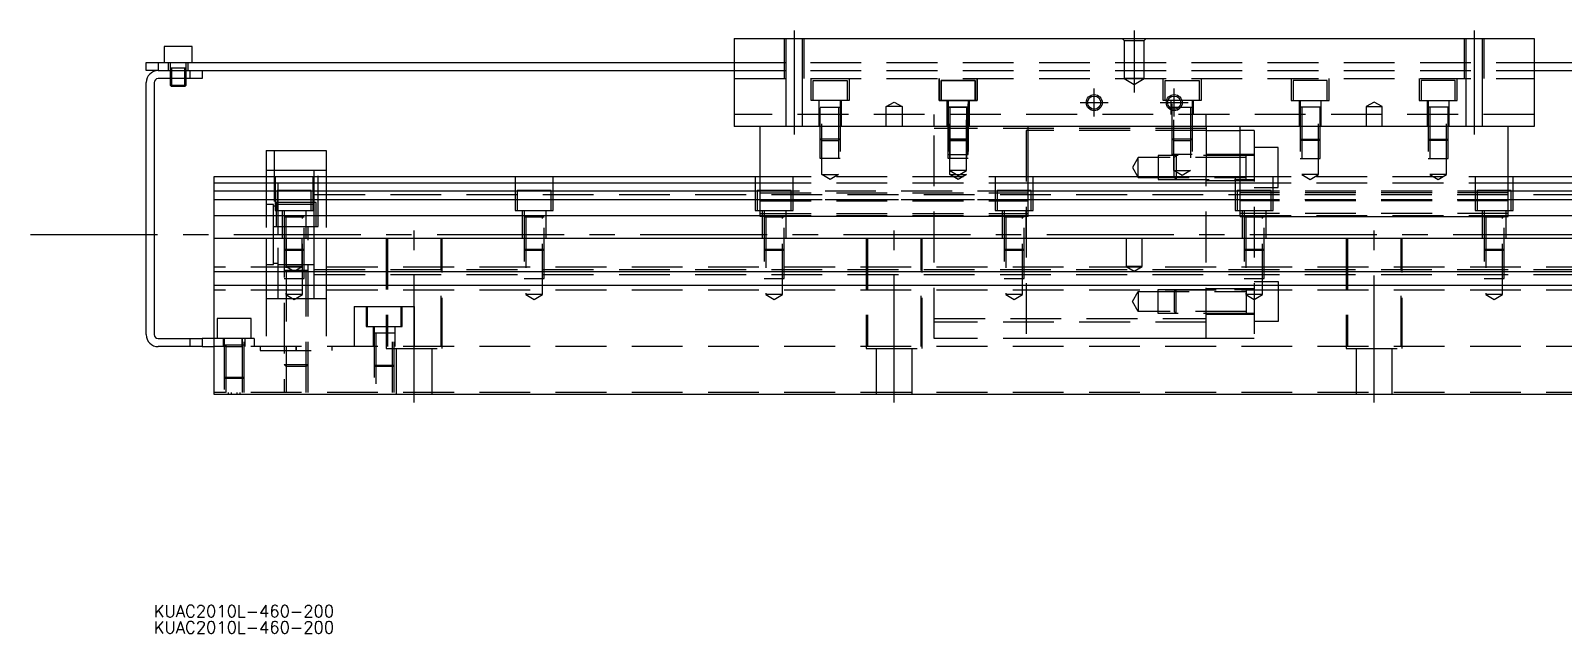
# Model space of a CAD drawing. Extents: x -29 to 699, y -309 to 112.
# Drawn here: x -28.9 to 354.3, y -309.2 to -158.5 of the extents above; entities that cross this region are included whole.
import ezdxf

# ---------------------------------------------------------------- set-up
doc = ezdxf.new("R2010")
doc.units = 0
doc.linetypes.add('CENTER', pattern=[50.8, 31.75, -6.35, 6.35, -6.35])
doc.linetypes.add('DASHED', pattern=[19.05, 12.7, -6.35])
doc.layers.get('0').update_dxf_attribs({"linetype": 'CONTINUOUS'})
doc.layers.add('CENTER', color=1, linetype='CENTER')
doc.styles.get("Standard").update_dxf_attribs({"font": 'txt.shx', "height": 3, "bigfont": 'bigfont.shx'})

# ---------------------------------------------------------------- blocks, each defined once
blk = doc.blocks.new('*U2')
at = {"color": 7, "linetype": 'CONTINUOUS'}
blk.add_text('KUAC2010L-460-200', height=3, dxfattribs=at).set_placement((1.85, -309.18))
blk = doc.blocks.new('*U3')
at = {"color": 7, "linetype": 'CONTINUOUS'}
blk.add_text('KUAC2010L-460-200', height=3, dxfattribs=at).set_placement((1.85, -305.13))

msp = doc.modelspace()

# ---------------------------------------------------------------- linework, layer by layer
at = {"color": 7, "linetype": 'CONTINUOUS'}
for p, q in [((147, -160.49), (147, -182.49)), ((147, -160.49), (347, -160.49)), ((347, -160.49), (347, -182.49)), ((11.5, -162.49), (4.5, -162.49)), ((4.5, -162.49), (4.5, -166.49)), ((11.5, -166.49), (11.5, -162.49)), ((0, -168.49), (0, -166.49)), ((0, -166.49), (3, -166.49)), ((3, -168.49), (0, -168.49)), ((3, -166.49), (3, -168.49)), ((3, -166.49), (147, -166.49)), ((3, -168.49), (11, -168.49)), ((3, -168.49), (11, -168.49)), ((11, -168.49), (147, -168.49)), ((11, -170.49), (11, -168.49)), ((14, -168.49), (14, -170.49)), ((347, -166.49), (491, -166.49)), ((347, -168.49), (483, -168.49)), ((0, -234.49), (0, -171.49)), ((2, -171.49), (2, -234.49)), ((11, -170.49), (3, -170.49)), ((6, -170.49002), (6, -172.14)), ((6, -172.14), (10, -172.14)), ((6, -172.14), (6.35, -172.49)), ((6.35, -170.49002), (6.35, -172.49)), ((9.65, -172.49), (9.65, -170.49002)), ((9.65, -172.49), (10, -172.14)), ((10, -172.14), (10, -170.49002)), ((14, -170.49), (11, -170.49)), ((9.65, -172.49), (6.35, -172.49)), ((347, -182.49), (147, -182.49)), ((153.5, -204.99), (153.5, -182.49)), ((220.5, -204.99), (220.5, -182.49)), ((265, -182.49), (265, -194.99)), ((265, -183.49), (273.5, -183.49)), ((273.5, -204.99), (273.5, -182.49)), ((340.5, -204.99), (340.5, -182.49)), ((30, -188.49), (45, -188.49)), ((30, -188.49), (30, -194.99)), ((45, -188.49), (45, -194.99)), ((17, -194.99), (153.5, -194.99)), ((17, -249.49), (17, -194.99)), ((220.5, -194.99), (273.5, -194.99)), ((340.5, -194.99), (477, -194.99)), ((17, -196.529608), (153.5, -196.529608)), ((153.5, -198.61154), (17, -198.61154)), ((220.5, -196.529608), (273.5, -196.529608)), ((273.5, -198.61154), (220.5, -198.61154)), ((340.5, -196.529608), (477, -196.529608)), ((477, -198.61154), (340.5, -198.61154)), ((153.5, -200.826666), (17, -200.826666)), ((273.5, -200.826666), (220.5, -200.826666)), ((477, -200.826666), (340.5, -200.826666)), ((17, -204.671934), (153.5, -204.671934)), ((220.5, -204.99), (153.5, -204.99)), ((220.5, -204.671934), (273.5, -204.671934)), ((273.5, -204.99), (340.5, -204.99)), ((340.5, -204.671934), (477, -204.671934)), ((477, -210.49), (17, -210.49)), ((477, -218.79), (17, -218.79)), ((477, -222.19), (17, -222.19)), ((3, -235.49), (11, -235.49)), ((11, -237.49), (3, -237.49)), ((11, -237.49), (11, -235.49)), ((11, -235.49), (14, -235.49)), ((14, -237.49), (11, -237.49)), ((14, -235.49), (14, -237.49)), ((17, -235.49), (14, -235.49)), ((14, -237.49), (17, -237.49)), ((477, -249.49), (17, -249.49))]:
    msp.add_line(p, q, dxfattribs=at)
at = {"color": 3, "linetype": 'DASHED'}
for p, q in [((159.500006, -160.49), (159.500006, -170.49)), ((159.9, -160.49), (159.9, -170.49)), ((164.1, -170.49), (164.1, -160.49)), ((164.499994, -170.49), (164.499994, -160.49)), ((244, -160.49), (244.5, -160.99)), ((250, -160.49), (249.5, -160.99)), ((329.500006, -160.49), (329.500006, -170.49)), ((329.9, -160.49), (329.9, -170.49)), ((334.1, -170.49), (334.1, -160.49)), ((334.499994, -170.49), (334.499994, -160.49)), ((244.5, -160.99), (244.5, -170.49)), ((244.5, -160.99), (249.5, -160.99)), ((249.5, -170.49), (249.5, -160.99)), ((5.5, -166.49), (5.5, -168.49)), ((10.000006, -167.89), (5.999994, -167.89)), ((6, -166.49), (6, -170.49)), ((6.000006, -166.49), (6.000006, -170.49)), ((6.35, -167.89), (6.35, -170.49)), ((9.65, -170.49), (9.65, -167.89)), ((9.999994, -170.49), (9.999994, -168.49)), ((10, -170.49), (10, -166.49)), ((10.5, -168.49), (10.5, -166.49)), ((147, -166.49), (347, -166.49)), ((147, -168.49), (347, -168.49)), ((147, -170.49), (347, -170.49)), ((159.9, -170.49), (159.9, -182.49)), ((164.1, -182.49), (164.1, -170.49)), ((166.25, -175.99), (166.25, -170.49)), ((166.75, -170.99), (175.25, -170.99)), ((166.75, -175.99), (166.75, -170.99)), ((175.25, -170.99), (175.25, -175.99)), ((175.75, -170.49), (175.75, -175.99)), ((198.25, -170.49), (198.25, -175.99)), ((198.25, -175.99), (198.25, -170.49)), ((207.25, -170.99), (198.75, -170.99)), ((198.75, -170.99), (198.75, -175.99)), ((198.75, -170.99), (207.25, -170.99)), ((198.75, -175.99), (198.75, -170.99)), ((207.25, -175.99), (207.25, -170.99)), ((207.25, -170.99), (207.25, -175.99)), ((207.75, -175.99), (207.75, -170.49)), ((207.75, -170.49), (207.75, -175.99)), ((249.5, -170.49), (244.5, -170.49)), ((244.5, -170.49), (247, -171.933376)), ((247, -171.933376), (249.5, -170.49)), ((254.25, -175.99), (254.25, -170.49)), ((254.75, -170.99), (263.25, -170.99)), ((254.75, -175.99), (254.75, -170.99)), ((263.25, -170.99), (263.25, -175.99)), ((263.75, -170.49), (263.75, -175.99)), ((286.25, -170.49), (286.25, -175.99)), ((295.25, -170.99), (286.75, -170.99)), ((286.75, -170.99), (286.75, -175.99)), ((295.25, -175.99), (295.25, -170.99)), ((295.75, -175.99), (295.75, -170.49)), ((318.25, -170.49), (318.25, -175.99)), ((327.25, -170.99), (318.75, -170.99)), ((318.75, -170.99), (318.75, -175.99)), ((327.25, -175.99), (327.25, -170.99)), ((327.75, -175.99), (327.75, -170.49)), ((329.9, -170.49), (329.9, -182.49)), ((334.1, -182.49), (334.1, -170.49)), ((175.75, -175.99), (166.25, -175.99)), ((168.25, -182.49), (168.25, -175.99)), ((168.500006, -190.49), (168.500006, -175.99)), ((173.499994, -175.99), (173.499994, -190.49)), ((173.75, -175.99), (173.75, -182.49)), ((198.25, -175.99), (207.75, -175.99)), ((207.75, -175.99), (198.25, -175.99)), ((200.25, -175.99), (200.25, -179.49)), ((200.25, -182.49), (200.25, -175.99)), ((200.500006, -175.99), (200.500006, -189.49)), ((200.500006, -190.49), (200.500006, -175.99)), ((205.499994, -189.49), (205.499994, -175.99)), ((205.499994, -175.99), (205.499994, -190.49)), ((205.75, -179.49), (205.75, -175.99)), ((205.75, -175.99), (205.75, -182.49)), ((263.75, -175.99), (254.25, -175.99)), ((256.25, -179.49), (256.25, -175.99)), ((256.500006, -189.49), (256.500006, -175.99)), ((261.499994, -175.99), (261.499994, -189.49)), ((261.75, -175.99), (261.75, -179.49)), ((286.25, -175.99), (295.75, -175.99)), ((288.25, -175.99), (288.25, -182.49)), ((288.500006, -175.99), (288.500006, -190.49)), ((293.499994, -190.49), (293.499994, -175.99)), ((293.75, -182.49), (293.75, -175.99)), ((318.25, -175.99), (327.75, -175.99)), ((320.25, -175.99), (320.25, -182.49)), ((320.500006, -175.99), (320.500006, -190.49)), ((325.499994, -190.49), (325.499994, -175.99)), ((325.75, -182.49), (325.75, -175.99)), ((347, -179.49), (147, -179.49)), ((168.499994, -177.59), (173.500006, -177.59)), ((168.9, -194.49), (168.9, -177.59)), ((173.1, -177.59), (173.1, -194.49)), ((185, -177.49), (187, -176.3353)), ((187, -177.49), (185, -177.49)), ((185, -182.49), (185, -177.49)), ((187, -176.3353), (189, -177.49)), ((189, -177.49), (187, -177.49)), ((189, -177.49), (189, -182.49)), ((197, -182.49), (197, -179.49)), ((205.500006, -177.59), (200.499994, -177.59)), ((205.500006, -177.59), (200.499994, -177.59)), ((200.499994, -177.59), (205.500006, -177.59)), ((200.9, -177.59), (200.9, -193.49)), ((200.9, -194.49), (200.9, -177.59)), ((205.1, -193.49), (205.1, -177.59)), ((205.1, -177.59), (205.1, -194.49)), ((256.499994, -177.59), (261.500006, -177.59)), ((256.499994, -177.59), (261.500006, -177.59)), ((256.9, -193.49), (256.9, -177.59)), ((261.1, -177.59), (261.1, -193.49)), ((265, -182.49), (265, -179.49)), ((293.500006, -177.59), (288.499994, -177.59)), ((288.9, -177.59), (288.9, -194.49)), ((293.1, -194.49), (293.1, -177.59)), ((307, -176.3353), (305, -177.49)), ((305, -177.49), (307, -177.49)), ((305, -177.49), (305, -182.49)), ((309, -177.49), (307, -176.3353)), ((307, -177.49), (309, -177.49)), ((309, -182.49), (309, -177.49)), ((325.500006, -177.59), (320.499994, -177.59)), ((320.9, -177.59), (320.9, -194.49)), ((325.1, -194.49), (325.1, -177.59)), ((197, -235.49), (197, -182.49)), ((265, -182.99), (197, -182.99)), ((220, -183.49), (220, -235.49)), ((265, -183.49), (220, -183.49)), ((277, -183.49), (273.5, -183.49)), ((277, -183.49), (277, -235.49)), ((173.5, -185.59), (168.5, -185.59)), ((168.9, -185.99), (168.5, -185.59)), ((168.9, -185.99), (173.1, -185.99)), ((173.5, -185.59), (173.1, -185.99)), ((200.5, -185.59), (205.5, -185.59)), ((200.5, -185.59), (200.9, -185.99)), ((205.5, -185.59), (200.5, -185.59)), ((200.9, -185.99), (200.5, -185.59)), ((205.1, -185.99), (200.9, -185.99)), ((200.9, -185.99), (205.1, -185.99)), ((205.1, -185.99), (205.5, -185.59)), ((205.5, -185.59), (205.1, -185.99)), ((261.5, -185.59), (256.5, -185.59)), ((256.9, -185.99), (256.5, -185.59)), ((256.9, -185.99), (261.1, -185.99)), ((261.5, -185.59), (261.1, -185.99)), ((283, -187.74), (277, -187.74)), ((283, -197.74), (283, -187.74)), ((288.5, -185.59), (293.5, -185.59)), ((288.5, -185.59), (288.9, -185.99)), ((293.1, -185.99), (288.9, -185.99)), ((293.1, -185.99), (293.5, -185.59)), ((320.5, -185.59), (325.5, -185.59)), ((320.5, -185.59), (320.9, -185.99)), ((325.1, -185.99), (320.9, -185.99)), ((325.1, -185.99), (325.5, -185.59)), ((32, -188.49), (32, -207.49)), ((43, -207.49), (43, -188.49)), ((173.499994, -190.49), (168.500006, -190.49)), ((200.500006, -189.49), (205.499994, -189.49)), ((205.499994, -190.49), (200.500006, -190.49)), ((248, -190.24), (246.556624, -192.74)), ((248, -195.24), (248, -190.24)), ((275, -190.24), (248, -190.24)), ((253, -189.740006), (253, -195.739994)), ((277, -189.740006), (253, -189.740006)), ((261.499994, -189.49), (256.500006, -189.49)), ((257.5, -189.74), (257, -190.24)), ((257, -195.24), (257, -190.24)), ((257.5, -189.74), (257.5, -195.74)), ((277, -189.49), (265, -189.49)), ((275, -195.740006), (275, -189.739994)), ((288.500006, -190.49), (293.499994, -190.49)), ((320.500006, -190.49), (325.499994, -190.49)), ((33, -193.49), (30, -193.49)), ((30, -194.99), (30, -210.49)), ((32.25, -194.99), (32.25, -203.49)), ((33, -209.49), (33, -193.49)), ((42, -193.49), (33, -193.49)), ((41.75, -203.49), (41.75, -194.99)), ((42, -194.99), (42, -193.49)), ((45, -193.49), (42, -193.49)), ((42, -201.49), (42, -194.99)), ((45, -194.99), (45, -210.49)), ((92.25, -194.99), (92.25, -203.49)), ((101.75, -203.49), (101.75, -194.99)), ((152.25, -194.99), (152.25, -203.49)), ((153.5, -194.99), (220.5, -194.99)), ((161.75, -203.49), (161.75, -194.99)), ((168.9, -194.49), (173.1, -194.49)), ((171, -195.702436), (168.9, -194.49)), ((173.1, -194.49), (171, -195.702436)), ((205.1, -193.49), (200.9, -193.49)), ((200.9, -193.49), (203, -194.702436)), ((200.9, -194.49), (205.1, -194.49)), ((203, -195.702436), (200.9, -194.49)), ((203, -194.702436), (205.1, -193.49)), ((205.1, -194.49), (203, -195.702436)), ((212.25, -194.99), (212.25, -203.49)), ((221.75, -203.49), (221.75, -194.99)), ((246.556624, -192.74), (248, -195.24)), ((248, -195.24), (275, -195.24)), ((256.9, -193.49), (261.1, -193.49)), ((259, -194.702436), (256.9, -193.49)), ((257, -195.24), (257.5, -195.74)), ((261.1, -193.49), (259, -194.702436)), ((265, -235.49), (265, -194.99)), ((272.25, -194.99), (272.25, -203.49)), ((273.5, -194.99), (340.5, -194.99)), ((281.75, -203.49), (281.75, -194.99)), ((293.1, -194.49), (288.9, -194.49)), ((288.9, -194.49), (291, -195.702436)), ((291, -195.702436), (293.1, -194.49)), ((325.1, -194.49), (320.9, -194.49)), ((320.9, -194.49), (323, -195.702436)), ((323, -195.702436), (325.1, -194.49)), ((332.25, -194.99), (332.25, -203.49)), ((341.75, -203.49), (341.75, -194.99)), ((41.25, -198.49), (32.75, -198.49)), ((32.75, -198.49), (32.75, -203.49)), ((41.25, -203.49), (41.25, -198.49)), ((101.25, -198.49), (92.75, -198.49)), ((92.75, -198.49), (92.75, -203.49)), ((101.25, -203.49), (101.25, -198.49)), ((161.25, -198.49), (152.75, -198.49)), ((152.75, -198.49), (152.75, -203.49)), ((153.5, -196.529608), (220.5, -196.529608)), ((220.5, -198.61154), (153.5, -198.61154)), ((153.5, -199.01668), (220.5, -199.01668)), ((161.25, -203.49), (161.25, -198.49)), ((221.25, -198.49), (212.75, -198.49)), ((212.75, -198.49), (212.75, -203.49)), ((221.25, -203.49), (221.25, -198.49)), ((253, -195.739994), (277, -195.739994)), ((265, -195.99), (277, -195.99)), ((281.25, -198.49), (272.75, -198.49)), ((272.75, -198.49), (272.75, -203.49)), ((273.5, -196.529608), (340.5, -196.529608)), ((340.5, -198.61154), (273.5, -198.61154)), ((340.5, -199.01668), (273.5, -199.01668)), ((277, -197.74), (283, -197.74)), ((281.25, -203.49), (281.25, -198.49)), ((341.25, -198.49), (332.75, -198.49)), ((332.75, -198.49), (332.75, -203.49)), ((341.25, -203.49), (341.25, -198.49)), ((31.85, -201.99), (30, -201.99)), ((31.85, -209.49), (31.85, -201.99)), ((33, -202.34), (31.85, -202.34)), ((41.25, -201.49), (32.5, -201.49)), ((32.5, -201.49), (32.5, -207.49)), ((41.25, -201.99), (33, -201.99)), ((42.5, -201.49), (41.25, -201.49)), ((42, -201.99), (41.25, -201.99)), ((42, -199.489994), (420, -199.489994)), ((42, -200.739994), (420, -200.739994)), ((42, -207.49), (42, -201.49)), ((42.5, -207.49), (42.5, -201.49)), ((220.5, -200.826666), (153.5, -200.826666)), ((153.5, -201.07), (220.5, -201.07)), ((340.5, -200.826666), (273.5, -200.826666)), ((340.5, -201.07), (273.5, -201.07)), ((32.25, -203.49), (41.75, -203.49)), ((34, -203.49), (34, -210.49)), ((39.500006, -205.09), (34.499994, -205.09)), ((34.500006, -203.49), (34.500006, -220.49)), ((34.9, -205.09), (34.9, -224.49)), ((39.1, -224.49), (39.1, -205.09)), ((39.499994, -220.49), (39.499994, -203.49)), ((40, -210.49), (40, -203.49)), ((92.25, -203.49), (101.75, -203.49)), ((94, -203.49), (94, -210.49)), ((99.500006, -205.09), (94.499994, -205.09)), ((94.500006, -203.49), (94.500006, -220.49)), ((94.9, -205.09), (94.9, -224.49)), ((99.1, -224.49), (99.1, -205.09)), ((99.499994, -220.49), (99.499994, -203.49)), ((100, -210.49), (100, -203.49)), ((152.25, -203.49), (161.75, -203.49)), ((153.5, -204.167372), (220.5, -204.167372)), ((153.5, -204.671934), (220.5, -204.671934)), ((154, -203.49), (154, -210.49)), ((159.500006, -205.09), (154.499994, -205.09)), ((154.500006, -203.49), (154.500006, -220.49)), ((154.9, -205.09), (154.9, -224.49)), ((159.1, -224.49), (159.1, -205.09)), ((159.499994, -220.49), (159.499994, -203.49)), ((160, -210.49), (160, -203.49)), ((212.25, -203.49), (221.75, -203.49)), ((214, -203.49), (214, -210.49)), ((219.500006, -205.09), (214.499994, -205.09)), ((214.500006, -203.49), (214.500006, -220.49)), ((214.9, -205.09), (214.9, -224.49)), ((219.1, -224.49), (219.1, -205.09)), ((219.499994, -220.49), (219.499994, -203.49)), ((220, -210.49), (220, -203.49)), ((272.25, -203.49), (281.75, -203.49)), ((340.5, -204.167372), (273.5, -204.167372)), ((273.5, -204.671934), (340.5, -204.671934)), ((274, -203.49), (274, -210.49)), ((279.500006, -205.09), (274.499994, -205.09)), ((274.500006, -203.49), (274.500006, -220.49)), ((274.9, -205.09), (274.9, -224.49)), ((279.1, -224.49), (279.1, -205.09)), ((279.499994, -220.49), (279.499994, -203.49)), ((280, -210.49), (280, -203.49)), ((332.25, -203.49), (341.75, -203.49)), ((334, -203.49), (334, -210.49)), ((339.500006, -205.09), (334.499994, -205.09)), ((334.500006, -203.49), (334.500006, -220.49)), ((334.9, -205.09), (334.9, -224.49)), ((339.1, -224.49), (339.1, -205.09)), ((339.499994, -220.49), (339.499994, -203.49)), ((340, -210.49), (340, -203.49)), ((30, -210.49), (30, -218.79)), ((31.85, -216.99), (31.85, -209.49)), ((32, -207.49), (43, -207.49)), ((33, -225.49), (33, -209.49)), ((34.500006, -207.49), (34.500006, -248.99)), ((35, -210.49), (35, -217.49)), ((39, -217.49), (39, -210.49)), ((40.499994, -248.99), (40.499994, -207.49)), ((42, -209.49), (42, -207.49)), ((42, -210.49), (42, -209.49)), ((42, -218.79), (42, -210.49)), ((45, -210.49), (45, -218.79)), ((60, -210.49), (60, -237.99)), ((60.291796, -210.49), (60.291796, -237.49)), ((73.708204, -237.49), (73.708204, -210.49)), ((74, -237.99), (74, -210.49)), ((180, -210.49), (180, -237.99)), ((180.291796, -210.49), (180.291796, -237.49)), ((193.708204, -237.49), (193.708204, -210.49)), ((194, -237.99), (194, -210.49)), ((245, -210.49), (245, -217.49)), ((249, -217.49), (249, -210.49)), ((300, -210.49), (300, -237.99)), ((300.291796, -210.49), (300.291796, -237.49)), ((313.708204, -237.49), (313.708204, -210.49)), ((314, -237.99), (314, -210.49)), ((34.5, -213.09), (39.5, -213.09)), ((34.5, -213.09), (34.9, -213.49)), ((39.1, -213.49), (34.9, -213.49)), ((39.1, -213.49), (39.5, -213.09)), ((94.5, -213.09), (99.5, -213.09)), ((94.5, -213.09), (94.9, -213.49)), ((99.1, -213.49), (94.9, -213.49)), ((99.1, -213.49), (99.5, -213.09)), ((154.5, -213.09), (159.5, -213.09)), ((154.5, -213.09), (154.9, -213.49)), ((159.1, -213.49), (154.9, -213.49)), ((159.1, -213.49), (159.5, -213.09)), ((214.5, -213.09), (219.5, -213.09)), ((214.5, -213.09), (214.9, -213.49)), ((219.1, -213.49), (214.9, -213.49)), ((219.1, -213.49), (219.5, -213.09)), ((274.5, -213.09), (279.5, -213.09)), ((274.5, -213.09), (274.9, -213.49)), ((279.1, -213.49), (274.9, -213.49)), ((279.1, -213.49), (279.5, -213.09)), ((334.5, -213.09), (339.5, -213.09)), ((334.5, -213.09), (334.9, -213.49)), ((339.1, -213.49), (334.9, -213.49)), ((339.1, -213.49), (339.5, -213.09)), ((477, -217.64), (17, -217.64)), ((30, -216.99), (31.85, -216.99)), ((31.85, -216.64), (33, -216.64)), ((33, -216.99), (40.5, -216.99)), ((39, -217.49), (35, -217.49)), ((35, -217.49), (37, -218.6447)), ((37, -218.6447), (39, -217.49)), ((40.5, -216.99), (42, -216.99)), ((42, -218.24), (420, -218.24)), ((249, -217.49), (245, -217.49)), ((245, -217.49), (247, -218.6447)), ((247, -218.6447), (249, -217.49)), ((30, -218.79), (30, -222.19)), ((30, -222.19), (30, -238.49)), ((40.500006, -218.49), (34.499994, -218.49)), ((34.500006, -220.49), (39.499994, -220.49)), ((35, -218.49), (35, -248.99)), ((40, -248.99), (40, -218.49)), ((42, -222.19), (42, -218.79)), ((42, -219.49), (420, -219.49)), ((42, -225.49), (42, -222.19)), ((45, -218.79), (45, -222.19)), ((45, -222.19), (45, -238.49)), ((94.500006, -220.49), (99.499994, -220.49)), ((154.500006, -220.49), (159.499994, -220.49)), ((214.500006, -220.49), (219.499994, -220.49)), ((274.500006, -220.49), (279.499994, -220.49)), ((277, -221.24), (283, -221.24)), ((283, -221.24), (283, -231.24)), ((334.500006, -220.49), (339.499994, -220.49)), ((477, -223.34), (17, -223.34)), ((30, -225.49), (33, -225.49)), ((33, -225.49), (40.5, -225.49)), ((39.1, -224.49), (34.9, -224.49)), ((34.9, -224.49), (37, -225.702436)), ((37, -225.702436), (39.1, -224.49)), ((40.5, -225.49), (42, -225.49)), ((42, -225.49), (45, -225.49)), ((99.1, -224.49), (94.9, -224.49)), ((94.9, -224.49), (97, -225.702436)), ((97, -225.702436), (99.1, -224.49)), ((159.1, -224.49), (154.9, -224.49)), ((154.9, -224.49), (157, -225.702436)), ((157, -225.702436), (159.1, -224.49)), ((219.1, -224.49), (214.9, -224.49)), ((214.9, -224.49), (217, -225.702436)), ((217, -225.702436), (219.1, -224.49)), ((246.556624, -226.24), (248, -223.74)), ((248, -223.74), (248, -228.74)), ((248, -223.74), (275, -223.74)), ((253, -229.239994), (253, -223.240006)), ((253, -223.240006), (277, -223.240006)), ((257, -223.74), (257.5, -223.24)), ((257, -223.74), (257, -228.74)), ((257.5, -229.24), (257.5, -223.24)), ((265, -222.99), (277, -222.99)), ((279.1, -224.49), (274.9, -224.49)), ((274.9, -224.49), (277, -225.702436)), ((275, -223.239994), (275, -229.240006)), ((277, -225.702436), (279.1, -224.49)), ((339.1, -224.49), (334.9, -224.49)), ((334.9, -224.49), (337, -225.702436)), ((337, -225.702436), (339.1, -224.49)), ((52, -227.49), (52, -237.49)), ((52, -227.49), (60.291796, -227.49)), ((55, -227.49), (55, -232.49)), ((55.25, -227.49), (55.25, -232.49)), ((60.291796, -227.49), (67, -227.49)), ((63.75, -232.49), (63.75, -227.49)), ((64, -232.49), (64, -227.49)), ((67, -227.49), (67, -237.49)), ((248, -228.74), (246.556624, -226.24)), ((275, -228.74), (248, -228.74)), ((277, -229.239994), (253, -229.239994)), ((257.5, -229.24), (257, -228.74)), ((277, -229.49), (265, -229.49)), ((26.25, -230.49), (17.75, -230.49)), ((17.75, -230.49), (17.75, -235.49)), ((26.25, -235.49), (26.25, -230.49)), ((55, -232.49), (64, -232.49)), ((56.75, -232.49), (56.75, -237.49)), ((57.000006, -232.49), (57.000006, -248.99)), ((61.999994, -248.99), (61.999994, -232.49)), ((62.25, -237.49), (62.25, -232.49)), ((197, -230.49), (265, -230.49)), ((265, -231.336052), (197, -231.336052)), ((283, -231.24), (277, -231.24)), ((27, -235.49), (17, -235.49)), ((477, -237.49), (17, -237.49)), ((19.25, -235.49), (19.25, -237.49)), ((19.500006, -235.49), (19.500006, -248.99)), ((24.499994, -237.09), (19.500006, -237.09)), ((19.9, -237.09), (19.9, -248.99)), ((19.9, -237.49), (24.1, -237.49)), ((24, -237.49), (24, -235.49)), ((24, -235.49), (24, -237.49)), ((24.1, -248.99), (24.1, -237.09)), ((24.499994, -248.99), (24.499994, -235.49)), ((24.75, -237.49), (24.75, -235.49)), ((27, -235.49), (27, -237.49)), ((28.5, -237.49), (28.5, -238.49)), ((37.5, -237.49), (37.5, -238.49)), ((37.5, -238.49), (37.5, -237.49)), ((46.5, -238.49), (46.5, -237.49)), ((62.000006, -234.09), (56.999994, -234.09)), ((57.4, -234.09), (57.4, -248.99)), ((61.6, -248.99), (61.6, -234.09)), ((265, -235.49), (197, -235.49)), ((277, -235.49), (220, -235.49)), ((28.5, -238.49), (46.5, -238.49)), ((60, -237.99), (74, -237.99)), ((62.5, -237.99), (62.5, -249.49)), ((71.5, -249.49), (71.5, -237.99)), ((180, -237.99), (194, -237.99)), ((182.5, -237.99), (182.5, -249.49)), ((191.5, -249.49), (191.5, -237.99)), ((300, -237.99), (314, -237.99)), ((302.5, -237.99), (302.5, -249.49)), ((311.5, -249.49), (311.5, -237.99)), ((19.5, -245.09), (24.5, -245.09)), ((19.5, -245.09), (19.9, -245.49)), ((24.1, -245.49), (24.5, -245.09)), ((34.5, -241.99), (40.5, -241.99)), ((34.5, -241.99), (35, -242.49)), ((40, -242.49), (35, -242.49)), ((40, -242.49), (40.5, -241.99)), ((57, -242.09), (62, -242.09)), ((57, -242.09), (57.4, -242.49)), ((61.6, -242.49), (57.4, -242.49)), ((61.6, -242.49), (62, -242.09)), ((477, -248.99), (17, -248.99)), ((24.1, -245.49), (19.9, -245.49)), ((20.500008, -248.99), (20.500008, -249.49)), ((21.359688, -249.49), (21.359688, -248.99)), ((22.640312, -248.99), (22.640312, -249.49)), ((23.499992, -249.49), (23.499992, -248.99))]:
    msp.add_line(p, q, dxfattribs=at)
at = {"color": 3, "linetype": 'CONTINUOUS'}
for centre in [(237, -176.49), (257, -176.49)]:
    msp.add_circle(centre, 2, dxfattribs=at)
at = {"color": 7, "linetype": 'CONTINUOUS'}
for centre in [(237, -176.49), (257, -176.49)]:
    msp.add_circle(centre, 1.65, dxfattribs=at)
for centre, radius, start, end in [((3, -171.49), 3, 90, 180), ((3, -171.49), 1, 90, 180), ((3, -234.49), 3, 180, 270), ((3, -234.49), 1, 180, 270)]:
    msp.add_arc(centre, radius, start, end, dxfattribs=at)
at = {"layer": 'CENTER', "color": 1, "linetype": 'CENTER'}
for p, q in [((162, -158.49), (162, -184.49)), ((247, -158.49), (247, -173.933376)), ((332, -158.49), (332, -184.49)), ((237, -179.99), (237, -172.99)), ((257, -179.99), (257, -172.99)), ((233.5, -176.49), (240.5, -176.49)), ((253.5, -176.49), (260.5, -176.49)), ((-28.891336, -209.49), (556.707811, -209.49)), ((67, -251.49), (67, -208.49)), ((187, -251.49), (187, -208.49)), ((307, -251.49), (307, -208.49))]:
    msp.add_line(p, q, dxfattribs=at)

# ---------------------------------------------------------------- block references
at = {"color": 7, "linetype": 'CONTINUOUS'}
for name in ['*U3', '*U2']:
    msp.add_blockref(name, (0, 0), dxfattribs=at)

doc.saveas('drawing.dxf')
